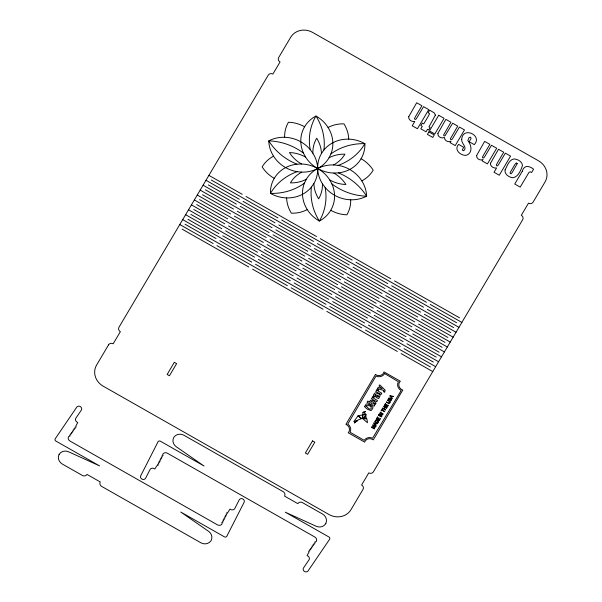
<?xml version="1.0" encoding="UTF-8"?>
<svg xmlns="http://www.w3.org/2000/svg" width="602" height="602" viewBox="0 0 602 602"><rect width="100%" height="100%" fill="white"/><g stroke="black" fill="none" stroke-linecap="round" stroke-linejoin="round"><path stroke-width="0.9" d="M329.761 179.968A32.478 29.897 23.9 0 0 345.924 184.498A32.478 29.897 23.9 0 0 333.832 173.06A32.478 29.897 23.9 0 1 305.583 157.092A32.478 29.897 23.9 0 0 289.427 152.562A32.478 29.897 23.9 0 0 301.519 164A32.478 29.897 23.9 0 1 329.761 179.968L331.898 183.934A32.478 29.897 23.9 0 1 319.369 221.047A32.478 29.897 23.9 0 1 304.424 183.136L306.298 179.283A32.478 29.897 23.9 0 1 333.568 164.933A32.478 29.897 23.9 0 0 344.938 154.18A32.478 29.897 23.9 0 0 329.046 157.777A32.478 29.897 23.9 0 1 301.783 172.127A32.478 29.897 23.9 0 0 290.405 182.88A32.478 29.897 23.9 0 0 306.298 179.283M305.583 157.092L303.453 153.126A32.478 29.897 23.9 0 1 315.975 116.013A32.478 29.897 23.9 0 1 330.927 153.924L329.046 157.777M321.476 153.495A32.478 29.897 23.9 0 0 316.69 138.212A32.478 29.897 23.9 0 0 312.889 153.247A32.478 29.897 23.9 0 1 313.868 183.565A32.478 29.897 23.9 0 0 318.654 198.848A32.478 29.897 23.9 0 0 322.461 183.813A32.478 29.897 23.9 0 1 321.476 153.495L323.936 149.973A32.478 29.897 23.9 0 1 364.902 143.675A32.478 29.897 23.9 0 1 338.399 172.879L333.832 173.06M313.868 183.565L311.415 187.087A32.478 29.897 23.9 0 1 270.448 193.385A32.478 29.897 23.9 0 1 296.944 164.18L301.519 164M333.568 164.933L338.158 165.377A32.478 29.897 23.9 0 1 366.603 196.184A32.478 29.897 23.9 0 1 325.148 187.485L322.461 183.813M301.783 172.127L297.192 171.683A32.478 29.897 23.9 0 1 268.748 140.876A32.478 29.897 23.9 0 1 310.196 149.574L312.889 153.247M372.149 427.254L375.212 427.488L373.187 425.305L375.663 426.728L375.874 426.374L372.924 424.696L372.615 425.215L374.655 427.405L371.705 426.765L371.396 427.277L374.346 428.955L374.557 428.601L372.059 427.202M208.902 175.378L242.23 194.318M246.022 196.478L316.486 236.518M320.287 238.678L390.751 278.726M394.543 280.886L459.522 317.811M211.242 179.99L277.906 217.879M281.698 220.031L352.162 260.079M355.963 262.239L426.427 302.287M430.219 304.439L461.869 322.424M205.989 180.291L239.318 199.232M243.118 201.392L313.582 241.432M317.374 243.592L387.838 283.64M391.639 285.799L456.617 322.725M208.337 184.912L274.994 222.793M278.794 224.952L349.25 264.993M353.05 267.153L423.515 307.201M427.307 309.36L458.957 327.345M203.085 185.205L236.405 204.146M240.206 206.305L310.67 246.353M314.462 248.506L384.926 288.554M388.726 290.713L453.705 327.638M205.425 189.826L272.081 227.707M275.882 229.866L346.346 269.907M350.138 272.066L420.602 312.114M424.402 314.274L456.045 332.259M200.173 190.127L233.501 209.06M237.293 211.219L307.757 251.267M311.558 253.427L382.014 293.467M385.814 295.627L450.793 332.56M202.513 194.739L269.169 232.62M272.969 234.78L343.433 274.828M347.226 276.98L417.69 317.028M421.49 319.188L453.133 337.173M197.26 195.04L230.589 213.981M234.381 216.133L304.845 256.181M308.645 258.341L379.109 298.381M382.902 300.541L447.88 337.474M199.601 199.653L266.265 237.534M270.057 239.694L340.521 279.742M344.321 281.902L414.786 321.942M418.578 324.102L450.228 342.087M194.348 199.954L227.676 218.895M231.477 221.054L301.933 261.095M305.733 263.255L376.197 303.303M379.997 305.455L444.976 342.387M196.696 204.567L263.352 242.455M267.145 244.608L337.609 284.656M341.409 286.815L411.873 326.856M415.666 329.016L447.316 347M191.444 204.868L224.764 223.809M228.564 225.968L299.028 266.009M302.821 268.168L373.285 308.216M377.085 310.376L442.064 347.301M193.784 209.481L260.44 247.369M264.24 249.529L334.704 289.57M338.497 291.729L408.961 331.777M412.761 333.929L444.404 351.922M188.531 209.782L221.86 228.722M225.652 230.882L296.116 270.93M299.916 273.082L370.373 313.13M374.173 315.29L439.151 352.215M190.872 214.402L257.528 252.283M261.328 254.443L331.792 294.483M335.585 296.643L406.049 336.691M409.849 338.851L441.492 356.835M185.619 214.696L218.947 233.636M222.74 235.796L293.204 275.844M297.004 277.996L367.468 318.044M371.261 320.204L436.239 357.129M187.959 219.316L254.623 257.197M258.416 259.357L328.88 299.405M332.68 301.557L403.144 341.605M406.937 343.765L438.587 361.749M182.707 219.617L216.035 238.55M219.835 240.71L290.292 280.758M294.092 282.917L364.556 322.958M368.356 325.118L433.335 362.05M185.055 224.23L251.711 262.111M255.504 264.27L325.968 304.319M329.768 306.471L400.232 346.519M404.025 348.678L435.675 366.663M179.802 224.531L213.123 243.471M216.923 245.624L287.387 285.672M291.18 287.831L361.644 327.879M365.444 330.031L430.422 366.964M182.143 229.144L248.799 267.025M252.599 269.184L323.063 309.232M326.856 311.392L397.32 351.433M401.12 353.592L432.763 371.577M274.249 178.35A32.478 29.897 23.9 0 1 262.156 166.912A32.478 29.897 23.9 0 1 273.534 156.159M304.604 126.774A32.478 29.897 23.9 0 0 288.448 122.244A32.478 29.897 23.9 0 0 284.641 137.279M348.746 139.145A32.478 29.897 23.9 0 0 343.96 123.861A32.478 29.897 23.9 0 0 328.067 127.451M361.817 180.901A32.478 29.897 23.9 0 0 373.187 170.148A32.478 29.897 23.9 0 0 361.095 158.71M330.746 210.286A32.478 29.897 23.9 0 0 346.902 214.816A32.478 29.897 23.9 0 0 350.703 199.781M307.283 209.601A32.478 29.897 23.9 0 1 291.383 213.198A32.478 29.897 23.9 0 1 286.605 197.915M297.192 171.683A56.249 51.78 23.9 0 0 270.448 193.385A56.249 51.78 23.9 0 0 304.424 183.136M338.399 172.879A56.249 51.78 23.9 0 1 366.603 196.184A56.249 51.78 23.9 0 1 331.898 183.934M338.158 165.377A56.249 51.78 23.9 0 0 364.902 143.675A56.249 51.78 23.9 0 0 330.927 153.924M296.944 164.18A56.249 51.78 23.9 0 1 268.748 140.876A56.249 51.78 23.9 0 1 303.453 153.126M325.148 187.485A56.249 51.78 23.9 0 1 319.369 221.047A56.249 51.78 23.9 0 1 311.415 187.087M323.936 149.973A56.249 51.78 23.9 0 0 315.975 116.013A56.249 51.78 23.9 0 0 310.196 149.574M362.931 412.633L362.923 414.582L365.527 413.965L363.6 412.069L362.931 412.633M391.27 399.495C391.616 400.766 389.02 400.405 390.231 400.955A0.971 0.895 23.9 0 0 390.69 400.924L391.624 399.216A0.873 0.805 23.9 0 0 391.458 398.93L390.871 398.584A0.79 0.722 23.9 0 0 390.412 398.614C387.703 401.218 389.283 397.802 389.389 397.907A0.911 0.835 23.9 0 0 388.967 397.952L388.132 399.307A0.926 0.85 23.9 0 0 388.388 399.833L388.471 399.901A1.129 1.038 23.9 0 0 388.741 400.074L390.683 399.006L391.27 399.495M373.729 395.093L373.744 395.431A1.467 1.347 23.9 0 0 373.925 395.928L374.85 396.726L375.505 395.612L375.008 394.566L376.002 394.363L376.069 397.132A1.317 1.212 23.9 0 0 376.25 397.508L378.365 398.479A1.249 1.151 23.9 0 0 378.914 398.253C380.329 394.927 381.548 394.664 375.716 392.843A1.212 1.114 23.9 0 0 375.227 392.91L374.421 393.557A5.147 4.741 23.9 0 0 374 394.212L373.729 395.093M461.711 139.348C461.034 143.419 467.837 147.317 463.721 150.748L462.276 150.056L463.668 147.264L458.611 144.397C453.524 149.612 460.748 155.918 466.264 155.331C472.931 153.119 471.599 144.924 467.829 140.627L469.093 137.497L470.613 137.196L471.057 138.52L469.214 141.756L474.263 144.63C483 135.352 462.577 126.006 461.711 139.348M383.986 390.984L383.64 391.751L384.655 392.323L385.145 390.088L379.734 384.828L378.997 386.063L382.27 388.779L378.191 387.425L377.431 388.711L383.512 390.359L383.986 390.984M377.221 395.236L377.093 396.282A0.752 0.692 23.9 0 0 377.303 396.695L378.613 396.861A1.053 0.971 23.9 0 0 378.733 396.417L378.718 396.251A0.843 0.775 23.9 0 0 378.507 395.845L377.221 395.236M364.827 406.26L364.82 406.41A1.934 1.783 23.9 0 0 365.023 407.238L367.589 409.345L370.719 410.474A1.934 1.783 23.9 0 0 371.562 410.24L372.931 407.93A1.934 1.783 23.9 0 0 372.721 407.095L370.162 404.995L367.024 403.859A1.934 1.783 23.9 0 0 366.189 404.092L364.827 406.26M408.713 116.72C408.246 119.881 411.941 122.086 414.778 121.461L412.227 125.765L417.457 128.73L428.767 109.624L423.545 106.659L416.923 117.834L415.816 119.331L414.928 119.362L414.492 118.594L415.388 116.75L421.912 105.734L416.689 102.761L408.713 116.72M490.517 163.217C490.058 166.37 493.753 168.583 496.582 167.958L494.039 172.255L499.261 175.227L510.571 156.121L505.349 153.149L498.734 164.323L497.621 165.821L496.74 165.859L496.304 165.091L497.192 163.247L503.723 152.223L498.501 149.258L490.517 163.217M437.895 133.403C437.33 136.729 441.627 138.942 444.381 137.437C444.419 140.635 448.287 142.727 451.041 141.222L450.07 142.659L455.225 145.594L464.496 129.934L459.431 127.052L452.102 139.378L450.74 139.717L450.334 138.866L457.738 126.089L452.666 123.214L444.991 135.819L443.99 135.879L443.584 135.006L450.951 122.236L445.879 119.354L437.895 133.403M362.946 414.883L362.735 418.044L364.646 416.99L365.512 414.379L362.946 414.883M362.547 414.989L362.321 418.255L361.651 418.593L358.31 415.681L362.547 414.989M476.664 155.436C476.047 158.702 480.358 161.027 483.06 159.485L482.119 160.877L487.432 163.894L496.703 148.235L491.48 145.27L485.212 155.85L483.782 157.95L482.842 157.957L482.405 157.235L483.451 155.203L489.877 144.352L484.655 141.387L476.664 155.436M373.737 397.734L373.729 397.93A0.933 0.858 23.9 0 0 373.91 398.404L377.477 400.541L376.747 401.782L371.472 398.78L372.171 397.598L372.871 397.997L372.54 397.177A1.332 1.227 23.9 0 1 372.608 396.583C373.082 395.657 374.61 396.936 373.737 397.734M378.056 390.442L378.048 390.638A0.933 0.858 23.9 0 0 378.229 391.112L381.796 393.249L381.066 394.491L375.783 391.488L376.483 390.307L377.191 390.706L376.86 389.885A1.332 1.227 23.9 0 1 376.92 389.291C377.394 388.365 378.921 389.644 378.056 390.442M390.141 402.159L389.456 403.31A1.031 0.948 23.9 0 1 389.012 403.438L386.273 402.151L386.492 401.782C389.155 405.071 391.518 401.03 387.312 400.398L387.53 400.029L390.036 401.722A1.031 0.948 23.9 0 1 390.141 402.159M505.063 169.877C504.273 174.249 509.044 177.387 512.881 177.748C518.45 176.935 520.88 170.14 522.483 165.415C522.167 161.449 517.585 159.154 514.01 158.928C508.893 159.793 507.298 165.934 505.063 169.877M374.406 403.558C370.155 405.981 369.553 397.869 374.406 403.558M378.094 421.656L377.567 422.754L375.294 421.468L375.979 420.482A0.835 0.768 23.9 0 1 376.355 420.354L378.094 421.656M435.404 115.117L428.978 126.856L430.106 127.496L428.639 129.979L427.51 129.34L426.05 131.808L420.813 128.828L422.28 126.36L420.866 125.562L422.333 123.086L423.748 123.884L428.707 115.509L429.55 113.68L428.203 112.679L429.7 110.158L434.268 112.935L435.404 115.117M366.159 405.966C372.472 414.214 373.421 403.521 366.159 405.966M378.507 421.716L377.68 423.319L374.73 421.641L375.671 420.204A1.249 1.151 23.9 0 1 376.175 419.955L377.477 420.226L378.432 421.212A1.166 1.076 23.9 0 1 378.507 421.716M375.806 403.483C376.047 404.634 373.564 404.657 374.798 405.078L374.098 406.26L367.085 402.279L367.822 401.037L370.034 402.302L369.854 401.745A1.324 1.219 23.9 0 1 369.884 401.233L370.426 400.428A1.377 1.264 23.9 0 1 370.937 400.179L373.691 400.985L375.768 402.926A1.377 1.264 23.9 0 1 375.806 403.483M365.918 414.357L364.985 417.337L362.765 418.473L365.948 418.428L365.918 414.357M517.216 163.669L512.325 172.27L511.271 173.7L510.466 173.662L510.044 173L510.797 171.404L515.079 164.18L516.373 162.841L517.216 163.669M59.101 454.442L58.958 454.736A7.653 7.043 23.9 0 0 62.299 464.037L82.384 475.452A3.439 3.168 23.9 0 0 86.989 474.421L100.286 481.969A3.439 3.168 23.9 0 0 101.655 486.401L200.88 542.793A7.653 7.043 23.9 0 0 210.798 541.002L211.264 540.257A7.653 7.043 23.9 0 0 208.563 531.318L180.758 512.031L224.456 536.864A1.723 1.588 23.9 0 0 226.773 536.322L244.006 502.504A2.739 2.521 23.9 0 0 242.915 498.983A2.739 2.521 23.9 0 0 239.25 499.803L234.863 508.412A3.063 2.814 23.9 0 1 230.935 509.601L229.987 509.074L227.97 512.302L226.841 512.618L227.255 513.709L226.126 514.033L226.533 515.124L225.404 515.447L225.81 516.539L224.681 516.855L225.095 517.946L223.967 518.269L224.373 519.36L223.244 519.684L223.658 520.768L222.529 521.091L222.936 522.182L221.807 522.506L222.176 523.672A3.439 3.168 23.9 0 1 217.48 524.869L69.967 441.033A3.439 3.168 23.9 0 1 68.696 436.45L69.915 436.179L69.636 435.058L70.81 434.87L70.532 433.749L71.698 433.553L71.427 432.432L72.594 432.244L72.323 431.122L73.489 430.927L73.211 429.813L74.385 429.617L74.106 428.496L75.28 428.3L75.002 427.187L76.168 426.991L75.897 425.87L77.748 422.551L76.386 421.663A3.063 2.814 23.9 0 1 75.92 418.081L81.368 410.075A2.739 2.521 23.9 0 0 80.277 406.553A2.739 2.521 23.9 0 0 76.612 407.373L55.241 438.768A1.723 1.588 23.9 0 0 55.873 441.055L99.571 465.895L68.673 451.816A7.653 7.043 23.9 0 0 59.417 453.961L59.101 454.442M325.878 523.334L325.426 524.109A7.653 7.043 23.9 0 1 316.163 526.253L285.265 512.174L328.963 537.014A1.723 1.588 23.9 0 1 329.603 539.302L308.224 570.696A2.739 2.521 23.9 0 1 304.567 571.516A2.739 2.521 23.9 0 1 303.476 567.995L308.924 559.988A3.063 2.814 23.9 0 0 308.45 556.406L307.088 555.518L308.946 552.2L308.668 551.078L309.842 550.883L309.563 549.761L310.73 549.573L310.459 548.452L311.625 548.256L311.347 547.143L312.521 546.947L312.242 545.826L313.416 545.638L313.138 544.517L314.304 544.321L314.033 543.2L315.2 543.012L314.929 541.89L316.148 541.619A3.439 3.168 23.9 0 0 314.869 537.037L167.356 453.201A3.439 3.168 23.9 0 0 162.668 454.397L163.037 455.563L161.9 455.887L162.314 456.978L161.185 457.302L161.592 458.385L160.463 458.709L160.877 459.8L159.748 460.124L160.155 461.215L159.026 461.531L159.44 462.622L158.303 462.946L158.717 464.037L157.589 464.36L157.995 465.451L156.866 465.767L154.849 468.996L153.901 468.469A3.063 2.814 23.9 0 0 149.973 469.658L145.586 478.266A2.739 2.521 23.9 0 1 141.929 479.087A2.739 2.521 23.9 0 1 140.83 475.565L158.063 441.748A1.723 1.588 23.9 0 1 160.388 441.206L204.086 466.038L176.273 446.752A7.653 7.043 23.9 0 1 173.579 437.812L174.046 437.067A7.653 7.043 23.9 0 1 183.956 435.276L283.181 491.668A3.439 3.168 23.9 0 1 284.558 496.101L297.847 503.648A3.439 3.168 23.9 0 1 302.452 502.617L322.537 514.033A7.653 7.043 23.9 0 1 325.878 523.334M384.64 373.571L384.55 373.729A6.848 6.306 23.9 0 1 376.002 376.099L347.775 424.094A6.848 6.306 23.9 0 1 350.071 432.259L364.202 440.295A6.848 6.306 23.9 0 1 372.585 438.196L401.12 390.547A6.855 6.313 23.9 0 1 398.381 381.721L384.64 373.571M108.571 344.826L96.591 365.053A16.397 15.088 23.9 0 0 103.138 386.145L329.076 514.552A16.397 15.088 23.9 0 0 351.011 509.646L362.991 489.411A3.439 3.168 23.9 0 0 361.614 484.986L368.8 472.856A3.439 3.168 23.9 0 0 373.406 471.825L522.679 219.722A3.439 3.168 23.9 0 0 521.309 215.298L528.488 203.167A3.439 3.168 23.9 0 0 533.094 202.137L545.073 181.902A16.397 15.088 23.9 0 0 538.534 160.809L312.596 32.403A16.397 15.088 23.9 0 0 290.653 37.309L278.673 57.544A3.439 3.168 23.9 0 0 280.05 61.968L272.864 74.099A3.439 3.168 23.9 0 0 268.259 75.13L118.985 327.232A3.439 3.168 23.9 0 0 120.362 331.657L113.176 343.795A3.439 3.168 23.9 0 0 108.571 344.826M174.332 362.336L167.145 374.467L169.425 375.761L176.612 363.631L174.332 362.336M428.872 131.891L427.397 134.381L432.77 137.437L434.245 134.946L428.872 131.891M438.707 115.275L429.437 130.935L434.81 133.99L444.088 118.331L438.707 115.275M312.551 440.89L305.372 453.02L307.645 454.314L314.831 442.184L312.551 440.89M375.422 374.497L345.909 424.342L346.263 424.5A5.666 5.215 23.9 0 1 348.242 432.785L364.646 442.109A5.666 5.215 23.9 0 1 372.646 439.46L373.285 439.889L402.783 390.073A5.651 5.207 23.9 0 1 399.841 381.728L400.33 381.209L384.008 371.931A5.651 5.2 23.9 0 1 375.671 374.67L375.422 374.497M522.31 171.254L514.748 184.024L520.188 187.117L529.068 172.247L530.347 171.856L531.596 172.526L533.575 169.192C529.504 165.836 523.958 164.624 522.31 171.254M373.97 422.935L373.722 423.349L376.069 426.043L375.588 424.877L376.212 423.808L377.492 423.642L373.97 422.935M377.469 417.02L376.31 418.984L379.26 420.655L380.441 418.668L380.088 418.465L379.117 420.106L378.109 419.534L378.997 418.044L378.658 417.848L377.77 419.346L376.875 418.834L377.83 417.224L377.469 417.02M378.703 414.936L378.492 415.297L381.442 416.975L381.653 416.614L378.703 414.936M379.275 413.965L379.027 414.387L381.977 416.065L382.18 415.726L379.794 414.372L383 414.342L383.241 413.928L380.291 412.257L380.088 412.603L382.481 413.965L379.275 413.965M382.338 408.796L381.043 410.985L381.931 410.278L384.535 411.753L384.746 411.392L382.142 409.917L382.691 408.999L382.338 408.796M382.767 408.073L382.556 408.434L385.506 410.112L385.716 409.751L384.339 408.969L385.167 407.562L386.552 408.352L386.77 407.975L383.82 406.297L383.594 406.674L384.821 407.366L383.986 408.766L382.767 408.073M385.385 403.649L384.226 405.605L387.176 407.283L388.358 405.296L388.004 405.093L387.033 406.734L386.032 406.162L386.913 404.664L386.574 404.476L385.686 405.974L384.798 405.462L385.747 403.852L385.385 403.649M390.096 395.695L389.855 396.101L392.203 398.802L391.714 397.629L392.346 396.567L393.625 396.402L390.096 395.695M375.814 423.748L375.317 424.583L374.278 423.409L375.814 423.748M391.947 396.507L391.451 397.343L390.405 396.169L391.947 396.507M355.677 421.4L354.51 423.018L357.671 420.542L355.677 421.4M358.002 415.869L353.773 421.701L361.313 418.729L358.002 415.869M365.58 411.459L364.503 412.581L363.834 411.956L365.58 411.459M366.317 418.766L362.916 418.789L367.476 422.754L366.896 418.872L366.294 418.089L366.317 418.766"/></g></svg>
